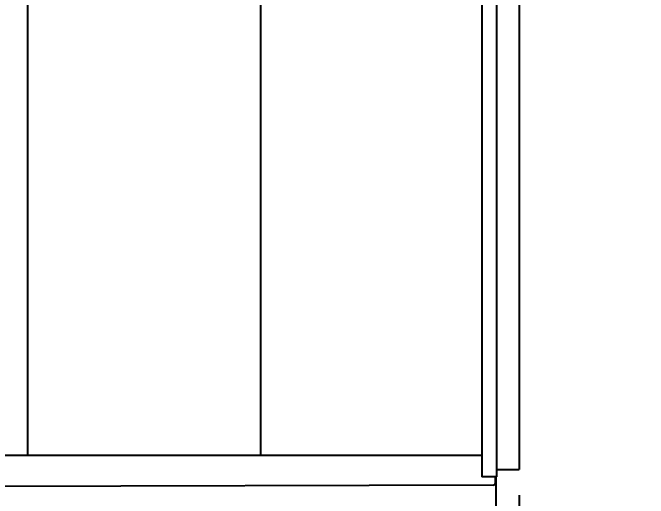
# Model space of a CAD drawing. Header units: millimetres. Extents: x 17700 to 32328, y 19251 to 29476.
# Drawn here: x 18110.2 to 18174.4, y 19516.6 to 19565.7 of the extents above; entities that cross this region are included whole.
import ezdxf

# ---------------------------------------------------------------- set-up
doc = ezdxf.new("R2010")
doc.units = ezdxf.units.MM
doc.header["$LTSCALE"] = 5
for name, color, linetype in [('COIL-CONTROL', 2, 'Continuous'), ('SPRAYFRONT-COILFRONT', 3, 'Continuous'), ('UNIT', 6, 'Continuous')]:
    doc.layers.add(name, color=color, linetype=linetype)
doc.styles.add('SUBMITTAL', font='romans.shx', dxfattribs={"width": 0.75})
doc.dimstyles.new('SUBMITTAL', dxfattribs={"dimtxt": 0.09375, "dimasz": 0.09375, "dimexe": 0.03125, "dimexo": 0.0625, "dimgap": 0.0625, "dimtad": 0, "dimdec": 4, "dimzin": 4, "dimdsep": 46, "dimlunit": 4, "dimtxsty": 'SUBMITTAL', "dimcen": 0.09375, "dimclre": 6, "dimadec": 0, "dimazin": 0, "dimtfac": 1, "dimtdec": 0, "dimtofl": 0, "dimtmove": 0, "dimatfit": 3, "dimfxl": 0, "dimfrac": 2, "dimtolj": 1, "dimtzin": 4, "dimarcsym": 0})

# ---------------------------------------------------------------- blocks, each defined once
blk = doc.blocks.new('*D71')
at = {"layer": 'SPRAYFRONT-COILFRONT', "color": 6, "lineweight": -2}
for p, q in [((18161.387, 19516.944), (18161.387, 19485.943)), ((18159.068, 19510.158), (18159.068, 19485.943))]:
    blk.add_line(p, q, dxfattribs=at)
at = {"layer": 'SPRAYFRONT-COILFRONT', "color": 3, "lineweight": -2}
for p, q in [((18154.518, 19488.543), (18149.968, 19488.543)), ((18165.937, 19488.543), (18170.487, 19488.543))]:
    blk.add_line(p, q, dxfattribs=at)
at = {"layer": 'SPRAYFRONT-COILFRONT', "color": 3}
for points in [[(18154.518, 19489.301), (18154.518, 19487.785), (18159.068, 19488.543)], [(18165.937, 19489.301), (18165.937, 19487.785), (18161.387, 19488.543)]]:
    blk.add_solid(points, dxfattribs=at)
at = {"layer": 'SPRAYFRONT-COILFRONT', "color": 3, "insert": (18181.618, 19488.543), "char_height": 4.55, "attachment_point": 5, "style": 'SUBMITTAL'}
blk.add_mtext('\\A1;2 3/8"', dxfattribs=at)

msp = doc.modelspace()

# ---------------------------------------------------------------- linework, layer by layer
at = {"layer": 'UNIT'}
for p, q in [((18111.7319, 19520.9759), (18111.7319, 19584.4836)), ((18135.2752, 19520.9759), (18135.2752, 19584.4836)), ((18157.625, 19584.4836), (18157.625, 19518.8224)), ((18157.625, 19520.9759), (17971.6486, 19520.9759)), ((18159.125, 19518.8224), (18157.625, 19518.8224)), ((18158.9923, 19518.1753), (18158.9888, 19518.8224)), ((18159.0684, 19512.7577), (18159.0684, 19518.8224)), ((18158.7943, 19517.9753), (17970.194, 19517.4756)), ((18159.0756, 19518.5613), (18159.0756, 19518.5613)), ((18159.0756, 19518.2929), (18159.0756, 19518.2929))]:
    msp.add_line(p, q, dxfattribs=at)
msp.add_open_spline([(18158.7943, 19517.9753), (18158.8563, 19517.9756), (18158.9173, 19518.0068), (18158.9539, 19518.0567), (18158.9788, 19518.0908), (18158.9925, 19518.1331), (18158.9923, 19518.1753)], degree=3, knots=[0, 0, 0, 0, 0.9338549, 0.9338549, 0.9338549, 1.5707963, 1.5707963, 1.5707963, 1.5707963], dxfattribs=at)

# ---------------------------------------------------------------- wipeouts: each hides what was drawn before it
msp.add_wipeout([(18159.125, 19521.8657), (18161.3867, 19521.8657), (18161.3867, 19519.5437), (18159.125, 19519.5437)]).dxf.layer = 'COIL-CONTROL'

# ---------------------------------------------------------------- next in the draw order: linework, layer by layer
at = {"layer": 'COIL-CONTROL'}
for p in [(18161.3867, 19589.5484), (18159.125, 19519.5437)]:
    msp.add_line(p, (18161.3867, 19519.5437), dxfattribs=at)
at = {"layer": 'UNIT'}
msp.add_line((18159.125, 19518.8224), (18159.125, 19593.1954), dxfattribs=at)

# ---------------------------------------------------------------- next in the draw order: dimensions: what is measured, and where the dimension line sits
at = {"layer": 'SPRAYFRONT-COILFRONT', "color": 3}
dim = msp.add_linear_dim(base=(18159.0684, 19488.5429), p1=(18161.3867, 19519.5437), p2=(18159.0684, 19512.7577), dimstyle='SUBMITTAL', override={"dimscale": 65, "dimtxt": 0.07, "dimasz": 0.07, "dimexe": 0.04, "dimexo": 0.04, "dimgap": 0.03125, "dimdec": 3, "dimzin": 3, "dimclrd": 3, "dimclrt": 3, "dimtdec": 3, "dimtix": 1}, dxfattribs=at)
dim.commit()
dim.dimension.update_dxf_attribs({"geometry": '*D71', "text_midpoint": (18181.6179, 19488.5429), "dimtype": 160})

doc.saveas('drawing.dxf')
